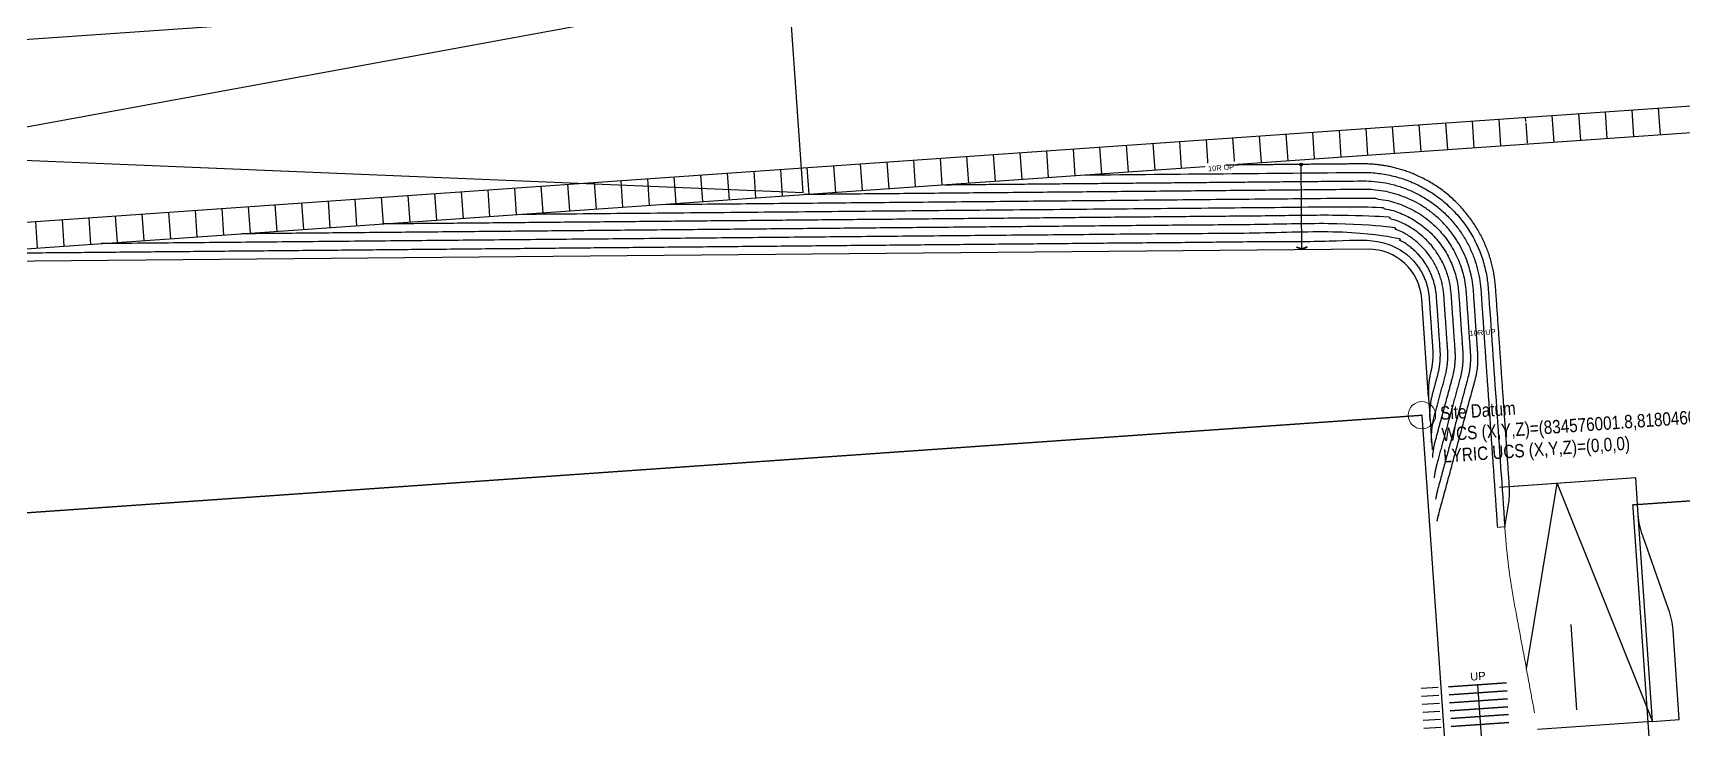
# Model space of a CAD drawing. Header units: millimetres. Extents: x 50357 to 985146, y 723188 to 1803594.
# Drawn here: x 832211.5 to 832273.4, y 818034.3 to 818060.4 of the extents above; entities that cross this region are included whole.
import ezdxf

# ---------------------------------------------------------------- set-up
doc = ezdxf.new("R2010")
doc.units = ezdxf.units.MM
doc.header["$LTSCALE"] = 3
doc.header["$MEASUREMENT"] = 0
doc.linetypes.add('3A35X-MAGP-P-SB$0$3A35X-MAGP-P-SB$0$ACAD_ISO05W035', pattern=[11.55, 8.4, -1.05, 0, -1.05, 0, -1.05])
doc.linetypes.add('3A35X-MAGP-P-SB$0$3A35X-MAGP-P-SB$0$HIDDEN', pattern=[0.375, 0.25, -0.125])
for name, color, linetype, lineweight in [('05SYMB', 7, 'Continuous', 5), ('UAJ-08STAI', 8, 'Continuous', 9), ('UAJ-24STAI-a', 7, 'Continuous', 13), ('UAJ-34RAIL-a', 1, 'Continuous', 13)]:
    doc.layers.add(name, color=color, linetype=linetype, lineweight=lineweight)
doc.layers.add('3A35X-MAGP-P-SB$0$UAJ-00ANNO-$', color=32, linetype='Continuous', lineweight=5, plot=False)
doc.layers.add('3A35X-MAGP-P-SB$0$UAJ-00ANNO_insertion point', color=10, linetype='Continuous', lineweight=5, plot=False)
for name, color, linetype in [('3A35X-MAGP-P-SB$0$UAJ-90BOUN', 7, 'Continuous'), ('LWK-L_TXT', 8, 'Continuous'), ('LWK-MA_Stone around ASA', 8, 'Continuous'), ('UAJ-00XREF', 7, 'Continuous'), ('UAJ-90.5LAND', 8, 'Continuous')]:
    doc.layers.add(name, color=color, linetype=linetype)
doc.styles.add('3A35X-MAGP-P-SB$0$3A35X-MAGP-P-SB$0$UNS-TXT', font='swissc.ttf')
doc.styles.add('LWK TITLE - ARIAL', font='arial.ttf')

# ---------------------------------------------------------------- blocks, each defined once
blk = doc.blocks.new('*U1101')
at = {"layer": '05SYMB', "color": 0, "linetype": 'ByBlock', "lineweight": -2, "transparency": 16777216}
blk.add_lwpolyline([(1.05, -0.23), (1.01, -0.42), (0.04, -0.21), (-0.81, -0.73), (-0.92, -0.56), (0, 0)], close=True, dxfattribs=at)
for points in [[(-0.92, -0.56), (-0.81, -0.73), (0, 0), (0.04, -0.21)], [(0, 0), (0.04, -0.21), (1.05, -0.23), (1.01, -0.42)]]:
    blk.add_solid(points, dxfattribs=at)
blk = doc.blocks.new('3A35X-MAGP-P-LD-00-0')
at = {"layer": 'LWK-MA_Stone around ASA', "ltscale": 0.5}
for p, q in [((834580919, 818057341, 0), (834625072, 818060443, 0)), ((834503975, 818050933, 0), (834625141, 818059445, 0)), ((834504902, 818052001, 0), (834580894, 818057339, 0))]:
    blk.add_line(p, q, dxfattribs=at)
at = {"layer": 'LWK-MA_Stone around ASA', "ltscale": 0.5, "elevation": 0}
for points in [[(834577921, 818057130), (834577990, 818056133)], [(834578918, 818057201), (834578988, 818056203)], [(834579916, 818057271), (834579926, 818057119)], [(834580913, 818057341), (834580983, 818056343)], [(834581911, 818057411), (834581981, 818056413)], [(834582908, 818057481), (834582978, 818056483)], [(834583906, 818057551), (834583976, 818056553)], [(834584903, 818057621), (834584973, 818056623)], [(834568943, 818056500), (834569013, 818055502)], [(834569940, 818056570), (834570010, 818055572)], [(834570938, 818056640), (834571008, 818055642)], [(834571935, 818056710), (834572005, 818055712)], [(834572933, 818056780), (834573003, 818055782)], [(834573931, 818056850), (834574000, 818055853)], [(834574928, 818056920), (834574998, 818055923)], [(834575926, 818056990), (834575995, 818055993)], [(834576923, 818057060), (834576993, 818056063)], [(834579930, 818057069), (834579982, 818056321)], [(834559965, 818055869), (834560035, 818054871)], [(834560962, 818055939), (834561032, 818054942)], [(834561960, 818056009), (834562030, 818055012)], [(834562958, 818056079), (834563027, 818055082)], [(834563955, 818056149), (834564025, 818055152)], [(834564953, 818056219), (834565022, 818055222)], [(834565950, 818056289), (834566020, 818055292)], [(834566948, 818056360), (834567018, 818055362)], [(834567945, 818056430), (834568015, 818055432)], [(834579984, 818056296), (834579986, 818056273)], [(834550987, 818055238), (834551057, 818054241)], [(834551985, 818055308), (834552054, 818054311)], [(834552982, 818055378), (834553052, 818054381)], [(834553980, 818055449), (834554049, 818054451)], [(834554977, 818055519), (834555047, 818054521)], [(834555975, 818055589), (834556045, 818054591)], [(834556972, 818055659), (834557042, 818054661)], [(834557970, 818055729), (834558040, 818054731)], [(834558967, 818055799), (834559037, 818054801)], [(834543007, 818054678), (834543077, 818053680)], [(834544004, 818054748), (834544074, 818053750)], [(834545002, 818054818), (834545072, 818053820)], [(834545999, 818054888), (834546069, 818053890)], [(834546997, 818054958), (834547067, 818053960)], [(834547994, 818055028), (834548064, 818054030)], [(834548992, 818055098), (834549062, 818054101)], [(834549990, 818055168), (834550059, 818054171)], [(834534029, 818054047), (834534099, 818053049)], [(834535026, 818054117), (834535096, 818053119)], [(834536024, 818054187), (834536094, 818053189)], [(834537021, 818054257), (834537091, 818053260)], [(834538019, 818054327), (834538089, 818053330)], [(834539017, 818054397), (834539086, 818053400)], [(834540014, 818054467), (834540084, 818053470)], [(834541012, 818054537), (834541081, 818053540)], [(834542009, 818054608), (834542079, 818053610)], [(834525051, 818053416), (834525121, 818052419)], [(834526049, 818053486), (834526118, 818052489)], [(834527046, 818053556), (834527116, 818052559)], [(834528044, 818053626), (834528113, 818052629)], [(834529041, 818053696), (834529111, 818052699)], [(834530039, 818053767), (834530108, 818052769)], [(834531036, 818053837), (834531106, 818052839)], [(834532034, 818053907), (834532104, 818052909)], [(834533031, 818053977), (834533101, 818052979)], [(834524053, 818053346), (834524123, 818052349)]]:
    blk.add_lwpolyline(points, dxfattribs=at)
at = {"layer": 'UAJ-24STAI-a'}
blk.add_line((834583537, 818043719, 0), (834579328, 818043425, 0), dxfattribs=at)
at = {"layer": 'UAJ-34RAIL-a'}
blk.add_open_spline([(834580272, 818034947), (834580257, 818035027), (834580243, 818035105), (834580214, 818035261), (834580199, 818035339), (834580171, 818035494), (834580156, 818035571), (834580128, 818035726), (834580113, 818035803), (834580092, 818035917), (834580085, 818035954), (834580077, 818035997), (834579916, 818036870), (834579681, 818038148), (834579414, 818039568), (834579274, 818040563), (834579202, 818041260), (834579161, 818041812), (834579153, 818041919), (834579061, 818041912), (834578968, 818041906), (834578875, 818041899)], degree=3, knots=[0, 0, 0, 0, 237.855661, 237.855661, 475.711322, 475.711322, 713.566983, 713.566983, 951.422644, 951.422644, 1067.74444, 1067.74444, 1067.74444, 3730.20067, 4965.708249, 5402.648566, 6743.836779, 7064.606909, 7064.606909, 7064.606909, 8340.38714, 8340.38714, 8340.38714, 8340.38714], dxfattribs=at)
at = {"layer": 'UAJ-90.5LAND'}
for p, q in [((834574020, 818052329, 0), (834515974, 818051776, 0)), ((834576292, 818046782, 0), (834576034, 818050469, 0)), ((834578133, 818035998), (834578280, 818033903)), ((834584700, 818034628), (834580387, 818034326, 0))]:
    blk.add_line(p, q, dxfattribs=at)
at = {"layer": 'UAJ-90.5LAND', "elevation": 0}
for points in [[(834589474, 818064764), (834503405, 818058747)], [(834552286, 818062145), (834518183, 818055863), (834552839, 818054448)], [(834552283, 818062145), (834552821, 818054449)], [(834581863, 818035061), (834581639, 818038253)], [(834576663, 818035895), (834576016, 818035850)], [(834576684, 818035596), (834576037, 818035550)], [(834576705, 818035296), (834576057, 818035251)], [(834576726, 818034997), (834576078, 818034952)], [(834576747, 818034698), (834576099, 818034653)], [(834576768, 818034399), (834576120, 818034353)]]:
    blk.add_lwpolyline(points, dxfattribs=at)
at = {"layer": 'UAJ-90.5LAND'}
for points in [[(834571539, 818052306), (834571508, 818055505)], [(834584062, 818043756), (834578957, 818043399)], [(834579968, 818036592), (834581117, 818043550), (834584700, 818034628)], [(834584158, 818042373), (834584062, 818043756)], [(834584324, 818041579), (834584292, 818041675), (834584263, 818041773), (834584237, 818041871), (834584214, 818041970), (834584195, 818042070), (834584180, 818042170), (834584167, 818042271), (834584158, 818042373)], [(834584700, 818034628), (834584158, 818042373)], [(834585297, 818038839), (834584324, 818041579)], [(834585463, 818038044), (834585454, 818038145), (834585442, 818038246), (834585426, 818038347), (834585407, 818038447), (834585385, 818038546), (834585359, 818038644), (834585330, 818038742), (834585297, 818038839)], [(834585697, 818034698), (834585463, 818038044)], [(834579223, 818036074), (834577044, 818035922), (834579223, 818036074)], [(834577085, 818035323), (834579260, 818035475), (834577085, 818035323)], [(834577127, 818034725), (834579295, 818034876), (834577127, 818034725)], [(834577148, 818034425), (834579313, 818034577), (834577148, 818034425)], [(834584700, 818034628), (834585697, 818034698)]]:
    blk.add_lwpolyline(points, dxfattribs=at)
for points in [[(834577065, 818035622), (834579240, 818035774)], [(834577106, 818035024), (834579276, 818035175)]]:
    blk.add_lwpolyline(points, close=True, dxfattribs=at)
blk.add_circle((834571508, 818055505), 50, dxfattribs=at)
blk.add_arc((834574039, 818050329), 2000, 3.99891, 90.54611, dxfattribs=at)
blk.add_rational_spline([(834573797, 818055207), (834576420, 818055232), (834578347, 818053452), (834578530, 818050835)], [1, 0.818726006202, 0.818726006202, 1], degree=3, dxfattribs=at)
for points, weights, degree, knots in [([(834576450, 818044520), (834576467, 818044836), (834576550, 818045142), (834576872, 818046335), (834577195, 818047528), (834577326, 818048016), (834577291, 818048520), (834577286, 818048593), (834577281, 818048665), (834577212, 818049649), (834577143, 818050632), (834576933, 818053637), (834573921, 818053608), (834555488, 818053433), (834537055, 818053257)], [0.99483958925, 0.991900189449, 1, 1, 1, 0.986110980176, 1, 1, 1, 1, 1, 0.728088673215, 1, 1, 1], 2, [-14006.428158, -14006.428158, -14006.428158, -13375.396066, -13375.396066, -10903.880401, -10903.880401, -9902.714454, -9902.714454, -9756.535155, -9756.535155, -7785.55805, -7785.55805, -232.888578, -232.888578, 36634.094576, 36634.094576, 36634.094576]), ([(834576352, 818045923), (834576317, 818046427), (834576449, 818046914), (834576539, 818047250), (834576630, 818047586), (834576762, 818048074), (834576727, 818048578), (834576725, 818048602), (834576723, 818048627), (834576656, 818049588), (834576589, 818050550), (834576418, 818052992), (834573970, 818052969), (834550243, 818052743), (834526515, 818052516)], [1, 0.986110983545, 1, 1, 1, 0.986110980176, 1, 1, 1, 1, 1, 0.728088673215, 1, 1, 1], 2, [-7624.474887, -7624.474887, -7624.474887, -6623.309366, -6623.309366, -5927.587398, -5927.587398, -4926.421624, -4926.421624, -4877.6952, -4877.6952, -2949.270159, -2949.270159, 4603.398006, 4603.398006, 52061.288069, 52061.288069, 52061.288069]), ([(834576412, 818045070), (834576376, 818045574), (834576508, 818046062), (834576710, 818046809), (834576912, 818047557), (834577044, 818048045), (834577009, 818048549), (834577006, 818048597), (834577002, 818048646), (834576934, 818049618), (834576866, 818050591), (834576676, 818053315), (834573946, 818053289), (834552865, 818053088), (834531785, 818052887)], [1, 0.986110988613, 1, 1, 1, 0.986110980176, 1, 1, 1, 1, 1, 0.728088673215, 1, 1, 1], 2, [0, 0, 0, 1001.16565, 1001.16565, 2550.030168, 2550.030168, 3551.196124, 3551.196124, 3648.648991, 3648.648991, 5598.350248, 5598.350248, 13151.019789, 13151.019789, 55313.456007, 55313.456007, 55313.456007]), ([(834521244, 818052146), (834538828, 818052314), (834556412, 818052481), (834573995, 818052649), (834575279, 818052661), (834576222, 818051790), (834576312, 818050510), (834576356, 818049875), (834576400, 818049241), (834576445, 818048607), (834576466, 818048300), (834576440, 818047994), (834576368, 818047695), (834576296, 818047396), (834576271, 818047089), (834576292, 818046782)], [1, 1, 1, 1, 0.818725782143, 0.818725782143, 1, 1, 1, 1, 0.992191581091, 0.992191581091, 1, 0.992191582692, 0.992191582692, 1], 3, [49173.465892, 49173.465892, 49173.465892, 49173.465892, 101926.808107, 101926.808107, 101926.808107, 109479.477725, 109479.477725, 109479.477725, 111386.627271, 111386.627271, 111386.627271, 112305.844853, 112305.844853, 112305.844853, 113225.062341, 113225.062341, 113225.062341, 113225.062341])]:
    blk.add_rational_spline(points, weights, degree=degree, knots=knots, dxfattribs=at)
blk.add_open_spline([(834576292, 818046782), (834576338, 818046124), (834576384, 818045465), (834576430, 818044807)], degree=3, dxfattribs=at)
blk.add_open_spline([(834579153, 818041919), (834579169, 818042017), (834579185, 818042116), (834579201, 818042215), (834579235, 818042420), (834579268, 818042625), (834579301, 818042829), (834579333, 818043027), (834579342, 818043225), (834579328, 818043425)], degree=3, knots=[27241.940676, 27241.940676, 27241.940676, 27241.940676, 27541.940669, 27541.940669, 27541.940669, 28122.952946, 28122.952946, 28122.952946, 28123.952946, 28123.952946, 28123.952946, 28123.952946], dxfattribs=at)
at = {"layer": 'UAJ-08STAI', "xscale": 200.0000000000001, "yscale": 200.0000000000001, "zscale": 200.0000000000001, "rotation": 170.9250928034384}
blk.add_blockref('*U1101', (834571539, 818052306), dxfattribs=at)
at = {"layer": 'LWK-L_TXT', "style": 'LWK TITLE - ARIAL'}
blk.add_text('UP', height=300, rotation=3.99823, dxfattribs=at).set_placement((834577868, 818036149, 0))
at = {"layer": 'LWK-L_TXT', "insert": (834578318, 818049207, 0), "char_height": 200, "attachment_point": 5, "rotation": 3.99823, "style": 'LWK TITLE - ARIAL', "bg_fill": 2}
blk.add_mtext('10R UP', dxfattribs=at)
at = {"layer": 'UAJ-90.5LAND'}
for points, weights, knots in [([(834547596, 818053997), (834560734, 818054123), (834573871, 818054248), (834577449, 818054282), (834577698, 818050713), (834577768, 818049709), (834577838, 818048704), (834577847, 818048583), (834577855, 818048461), (834577891, 818047957), (834577759, 818047470), (834577196, 818045385), (834576632, 818043300), (834576586, 818043128), (834576560, 818042951)], [1, 1, 1, 0.728088673215, 1, 1, 1, 1, 1, 0.986110980176, 1, 1, 1, 0.99541787388, 0.994368573029], [451.145423, 451.145423, 451.145423, 26727.21778, 26727.21778, 34279.885912, 34279.885912, 36293.414389, 36293.414389, 36537.046511, 36537.046511, 37538.21228, 37538.21228, 41856.966065, 41856.966065, 42213.945703, 42213.945703, 42213.945703]), ([(834576617, 818042130), (834576640, 818042256), (834576673, 818042380), (834577357, 818044910), (834578041, 818047440), (834578173, 818047928), (834578138, 818048432), (834578127, 818048578), (834578117, 818048724), (834578046, 818049739), (834577975, 818050754), (834577706, 818054604), (834573846, 818054568), (834563356, 818054468), (834552867, 818054368)], [0.995239029434, 0.996707462276, 1, 1, 1, 0.986110980176, 1, 1, 1, 1, 1, 0.728088738043, 0.999999870343, 0.999999933896, 0.999999997449], [0, 0, 0, 256.511754, 256.511754, 5498.884848, 5498.884848, 6500.050623, 6500.050623, 6792.40917, 6792.40917, 8827.213521, 8827.213521, 16379.881696, 16379.881696, 37360.508074, 37360.508074, 37360.508074]), ([(834542326, 818053627), (834558111, 818053778), (834573896, 818053928), (834577191, 818053960), (834577421, 818050672), (834577490, 818049679), (834577560, 818048685), (834577566, 818048588), (834577573, 818048491), (834577609, 818047987), (834577477, 818047499), (834577034, 818045860), (834576591, 818044221), (834576529, 818043991), (834576504, 818043754)], [1, 1, 1, 0.728088673215, 1, 1, 1, 1, 1, 0.986110980176, 1, 1, 1, 0.993890846168, 0.99406155582], [481.134123, 481.134123, 481.134123, 32052.659466, 32052.659466, 39605.327597, 39605.327597, 41597.580213, 41597.580213, 41792.485911, 41792.485911, 42793.65168, 42793.65168, 46188.786186, 46188.786186, 46664.731951, 46664.731951, 46664.731951])]:
    blk.add_rational_spline(points, weights, degree=2, knots=knots, dxfattribs=at)
blk.add_open_spline([(834578530, 818050835), (834578738, 818047863), (834578945, 818044891), (834579153, 818041919)], degree=3, dxfattribs=at)
at = {"layer": 'LWK-L_TXT', "insert": (834568508, 818055377, 0), "char_height": 200, "attachment_point": 5, "rotation": 3.99823, "style": 'LWK TITLE - ARIAL', "bg_fill": 2}
blk.add_mtext('10R UP', dxfattribs=at)
at = {"layer": 'UAJ-90.5LAND'}
for points, weights, degree, knots in [([(834579328, 818043425), (834579154, 818045909), (834578981, 818048392), (834578807, 818050876), (834578681, 818052680), (834577673, 818054232), (834575964, 818055044), (834575262, 818055377), (834574517, 818055534), (834573772, 818055527), (834572074, 818055511), (834570376, 818055495), (834568678, 818055478)], [1, 1, 1, 1, 0.874557557769, 0.835921758529, 0.884092602278, 0.905532425133, 0.944168224374, 1, 1, 1, 1], 3, [28123.952946, 28123.952946, 28123.952946, 28123.952946, 35593.257867, 35593.257867, 35593.257867, 40819.732691, 40819.732691, 40819.732691, 43145.925999, 43145.925999, 43145.925999, 48240.186431, 48240.186431, 48240.186431, 48240.186431]), ([(834558137, 818054738), (834565979, 818054813), (834573821, 818054887), (834577964, 818054927), (834578253, 818050795), (834578564, 818046347), (834578875, 818041899)], [1.00000000315, 1.00000006641, 1.00000012966, 0.728088832445, 1, 1, 1], 2, [5450.681354, 5450.681354, 5450.681354, 21135.8519, 21135.8519, 28688.522213, 28688.522213, 37605.627056, 37605.627056, 37605.627056])]:
    blk.add_rational_spline(points, weights, degree=degree, knots=knots, dxfattribs=at)
blk.add_open_spline([(834563407, 818055108), (834566870, 818055141), (834570333, 818055174), (834573797, 818055207)], degree=3, dxfattribs=at)

msp = doc.modelspace()

# ---------------------------------------------------------------- linework, layer by layer
at = {"layer": '3A35X-MAGP-P-SB$0$UAJ-00ANNO-$', "ltscale": 20}
msp.add_lwpolyline([(832263.5944, 818046.0853), (832191.2709, 818041.0294), (832199.3432, 817925.5589), (832235.0336, 817939.3012), (832270.7412, 817943.8543)], close=True, dxfattribs=at)
at = {"layer": '3A35X-MAGP-P-SB$0$UAJ-00ANNO_insertion point'}
msp.add_circle((832263.5944, 818046.0853), 0.5122, dxfattribs=at)
at = {"layer": '3A35X-MAGP-P-SB$0$UAJ-90BOUN', "linetype": '3A35X-MAGP-P-SB$0$3A35X-MAGP-P-SB$0$ACAD_ISO05W035', "const_width": 0.05}
msp.add_lwpolyline([(832270.7412, 817943.8543), (832263.5944, 818046.0853), (832191.2709, 818041.0294), (832199.3432, 817925.5589), (832235.0336, 817939.3012)], close=True, dxfattribs=at)
at = {"layer": '3A35X-MAGP-P-SB$0$UAJ-90BOUN', "linetype": '3A35X-MAGP-P-SB$0$3A35X-MAGP-P-SB$0$HIDDEN', "ltscale": 20, "const_width": 0.05}
msp.add_lwpolyline([(832304.5558, 817995.7728), (832274.9267, 817993.7015), (832271.4996, 818042.7253), (832301.1287, 818044.7966)], close=True, dxfattribs=at)

# ---------------------------------------------------------------- texts
at = {"layer": '3A35X-MAGP-P-SB$0$UAJ-00ANNO-$', "insert": (832264.2614, 818046.4099), "char_height": 0.5, "width": 13.262628, "attachment_point": 1, "rotation": 3.998909, "line_spacing_factor": 0.963855, "style": '3A35X-MAGP-P-SB$0$3A35X-MAGP-P-SB$0$UNS-TXT'}
msp.add_mtext('Site Datum\\PWCS (X,Y,Z)=(834576001.8,818046085.3,0.0)\\PLYRIC UCS (X,Y,Z)=(0,0,0)', dxfattribs=at)

# ---------------------------------------------------------------- next in the draw order: block references
at = {"layer": 'UAJ-00XREF', "ltscale": 0.5, "xscale": 0.0009999999999999998, "yscale": 0.0009999999999999998, "zscale": 0.0009999999999999998, "rotation": 359.9752874263863}
msp.add_blockref('3A35X-MAGP-P-LD-00-0', (-2665.2105, 360.0263, -0.0001), dxfattribs=at)

doc.saveas('drawing.dxf')
